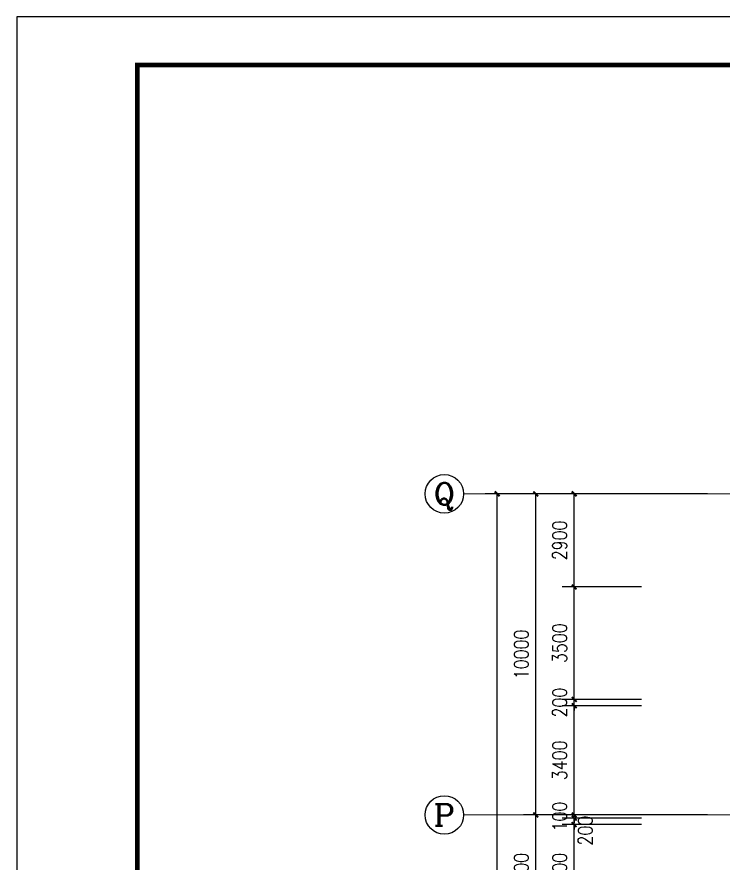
# Model space of a CAD drawing. Extents: x 1417642 to 3570900, y 124798 to 1191112.
# Drawn here: x 1417642 to 1439642, y 479896 to 506248 of the extents above; entities that cross this region are included whole.
import ezdxf
from ezdxf.enums import TextEntityAlignment as Align

# ---------------------------------------------------------------- set-up
doc = ezdxf.new("R2010")
doc.units = 0
doc.header["$LTSCALE"] = 1000
doc.header["$MEASUREMENT"] = 0
doc.linetypes.add('DOTE', pattern=[2.42, 2, -0.2, 0.02, -0.2])
doc.layers.get('0').update_dxf_attribs({"linetype": 'CONTINUOUS'})
doc.layers.get('Defpoints').update_dxf_attribs({"linetype": 'CONTINUOUS'})
for name, color, linetype in [('AXIS', 3, 'CONTINUOUS'), ('AXIS_TEXT', 7, 'CONTINUOUS'), ('DOTE', 1, 'DOTE'), ('PUB_DIM', 3, 'CONTINUOUS'), ('PUB_TITLE', 4, 'CONTINUOUS')]:
    doc.layers.add(name, color=color, linetype=linetype)
doc.styles.add('_TCH_AXIS', font='COMPLEX', dxfattribs={"bigfont": 'GBCBIG'})
doc.styles.add('DIM_FONT', font='SIMPLEX.shx', dxfattribs={"width": 0.8})
doc.dimstyles.new('DIMN150', dxfattribs={"dimscale": 1.5, "dimtxt": 300, "dimasz": 100, "dimexe": 250, "dimexo": 300, "dimgap": 150, "dimtad": 1, "dimdec": 0, "dimzin": 0, "dimdsep": 46, "dimtxsty": 'DIM_FONT', "dimblk": 'ARCHTICK', "dimcen": 0.09, "dimdle": 1.5, "dimclrt": 7, "dimazin": 2, "dimtfac": 1, "dimtdec": 0, "dimtix": 1, "dimtmove": 2, "dimatfit": 3, "dimldrblk": 'ARCHTICK', "dimfxl": 1, "dimtolj": 1, "dimtzin": 0, "dimarcsym": 0})

# ---------------------------------------------------------------- blocks, each defined once
blk = doc.blocks.new('_ArchTick')
at = {"color": 0, "linetype": 'ByBlock', "const_width": 0.4}
blk.add_lwpolyline([(-0.5, -0.5), (0.5, 0.5)], dxfattribs=at)
blk = doc.blocks.new('*D2079')
at = {"layer": 'Defpoints', "color": 0}
for p in [(1432604, 491395), (1436111, 491395), (1436111, 392795)]:
    blk.add_point(p, dxfattribs=at)
at = {"layer": 'PUB_DIM', "color": 0, "lineweight": -2}
for p, q in [((1435661, 491395), (1432229, 491395)), ((1432604, 392793), (1432604, 491398)), ((1435661, 392795), (1432229, 392795))]:
    blk.add_line(p, q, dxfattribs=at)
at = {"layer": 'PUB_DIM', "color": 0, "lineweight": -2, "xscale": 150, "yscale": 150, "zscale": 150}
for p, rotation in [((1432604, 491395), 90), ((1432604, 392795), 270)]:
    blk.add_blockref('_ArchTick', p, dxfattribs=dict(at, rotation=rotation))
at = {"layer": 'PUB_DIM', "color": 7, "insert": (1432154, 442095), "char_height": 450, "attachment_point": 5, "rotation": 90, "style": 'DIM_FONT'}
blk.add_mtext('\\A1;98600', dxfattribs=at)
blk = doc.blocks.new('*D2080')
at = {"layer": 'AXIS', "color": 0, "lineweight": -2}
for p, q in [((1439153, 491395), (1433429, 491395)), ((1433804, 481393), (1433804, 491398)), ((1439153, 481395), (1433429, 481395))]:
    blk.add_line(p, q, dxfattribs=at)
at = {"layer": 'Defpoints', "color": 0}
for p in [(1433804, 491395), (1439603, 491395), (1439603, 481395)]:
    blk.add_point(p, dxfattribs=at)
at = {"layer": 'AXIS', "color": 0, "lineweight": -2, "xscale": 150, "yscale": 150, "zscale": 150}
for p, rotation in [((1433804, 491395), 90), ((1433804, 481395), 270)]:
    blk.add_blockref('_ArchTick', p, dxfattribs=dict(at, rotation=rotation))
at = {"layer": 'AXIS', "color": 7, "insert": (1433354, 486395), "char_height": 450, "attachment_point": 5, "rotation": 90, "style": 'DIM_FONT'}
blk.add_mtext('\\A1;10000', dxfattribs=at)
blk = doc.blocks.new('*D2081')
at = {"layer": 'AXIS', "color": 0, "lineweight": -2}
for p, q in [((1439153, 481395), (1433429, 481395)), ((1433804, 477793), (1433804, 481398)), ((1439153, 477795), (1433429, 477795))]:
    blk.add_line(p, q, dxfattribs=at)
at = {"layer": 'Defpoints', "color": 0}
for p in [(1433804, 481395), (1439603, 481395), (1439603, 477795)]:
    blk.add_point(p, dxfattribs=at)
at = {"layer": 'AXIS', "color": 0, "lineweight": -2, "xscale": 150, "yscale": 150, "zscale": 150}
for p, rotation in [((1433804, 481395), 90), ((1433804, 477795), 270)]:
    blk.add_blockref('_ArchTick', p, dxfattribs=dict(at, rotation=rotation))
at = {"layer": 'AXIS', "color": 7, "insert": (1433354, 479595), "char_height": 450, "attachment_point": 5, "rotation": 90, "style": 'DIM_FONT'}
blk.add_mtext('\\A1;3600', dxfattribs=at)
blk = doc.blocks.new('*D2257')
at = {"layer": 'Defpoints', "color": 0}
for p in [(1435004, 491395), (1437553, 491395), (1437553, 488495)]:
    blk.add_point(p, dxfattribs=at)
at = {"layer": 'PUB_DIM', "color": 0, "lineweight": -2}
for p, q in [((1437103, 491395), (1434629, 491395)), ((1435004, 488493), (1435004, 491398)), ((1437103, 488495), (1434629, 488495))]:
    blk.add_line(p, q, dxfattribs=at)
at = {"layer": 'PUB_DIM', "color": 0, "lineweight": -2, "xscale": 150, "yscale": 150, "zscale": 150}
for p, rotation in [((1435004, 491395), 90), ((1435004, 488495), 270)]:
    blk.add_blockref('_ArchTick', p, dxfattribs=dict(at, rotation=rotation))
at = {"layer": 'PUB_DIM', "color": 7, "insert": (1434554, 489945), "char_height": 450, "attachment_point": 5, "rotation": 90, "style": 'DIM_FONT'}
blk.add_mtext('\\A1;2900', dxfattribs=at)
blk = doc.blocks.new('*D2258')
at = {"layer": 'Defpoints', "color": 0}
for p in [(1435004, 488495), (1437553, 488495), (1437553, 484995)]:
    blk.add_point(p, dxfattribs=at)
at = {"layer": 'PUB_DIM', "color": 0, "lineweight": -2}
for p, q in [((1437103, 488495), (1434629, 488495)), ((1435004, 484993), (1435004, 488498)), ((1437103, 484995), (1434629, 484995))]:
    blk.add_line(p, q, dxfattribs=at)
at = {"layer": 'PUB_DIM', "color": 0, "lineweight": -2, "xscale": 150, "yscale": 150, "zscale": 150}
for p, rotation in [((1435004, 488495), 90), ((1435004, 484995), 270)]:
    blk.add_blockref('_ArchTick', p, dxfattribs=dict(at, rotation=rotation))
at = {"layer": 'PUB_DIM', "color": 7, "insert": (1434554, 486745), "char_height": 450, "attachment_point": 5, "rotation": 90, "style": 'DIM_FONT'}
blk.add_mtext('\\A1;3500', dxfattribs=at)
blk = doc.blocks.new('*D2259')
at = {"layer": 'Defpoints', "color": 0}
for p in [(1435004, 484995), (1437553, 484995), (1437553, 484795)]:
    blk.add_point(p, dxfattribs=at)
at = {"layer": 'PUB_DIM', "color": 0, "lineweight": -2}
for p, q in [((1435004, 484995), (1435004, 485145)), ((1437103, 484995), (1434629, 484995)), ((1435004, 484795), (1435004, 484995)), ((1437103, 484795), (1434629, 484795)), ((1435004, 484795), (1435004, 484645))]:
    blk.add_line(p, q, dxfattribs=at)
at = {"layer": 'PUB_DIM', "color": 0, "lineweight": -2, "xscale": 150, "yscale": 150, "zscale": 150}
for p, rotation in [((1435004, 484995), 270), ((1435004, 484795), 90)]:
    blk.add_blockref('_ArchTick', p, dxfattribs=dict(at, rotation=rotation))
at = {"layer": 'PUB_DIM', "color": 7, "insert": (1434554, 484895), "char_height": 450, "attachment_point": 5, "rotation": 90, "style": 'DIM_FONT'}
blk.add_mtext('\\A1;200', dxfattribs=at)
blk = doc.blocks.new('*D2260')
at = {"layer": 'Defpoints', "color": 0}
for p in [(1435004, 484795), (1437553, 484795), (1437553, 481395)]:
    blk.add_point(p, dxfattribs=at)
at = {"layer": 'PUB_DIM', "color": 0, "lineweight": -2}
for p, q in [((1437103, 484795), (1434629, 484795)), ((1435004, 481393), (1435004, 484798)), ((1437103, 481395), (1434629, 481395))]:
    blk.add_line(p, q, dxfattribs=at)
at = {"layer": 'PUB_DIM', "color": 0, "lineweight": -2, "xscale": 150, "yscale": 150, "zscale": 150}
for p, rotation in [((1435004, 484795), 90), ((1435004, 481395), 270)]:
    blk.add_blockref('_ArchTick', p, dxfattribs=dict(at, rotation=rotation))
at = {"layer": 'PUB_DIM', "color": 7, "insert": (1434554, 483095), "char_height": 450, "attachment_point": 5, "rotation": 90, "style": 'DIM_FONT'}
blk.add_mtext('\\A1;3400', dxfattribs=at)
blk = doc.blocks.new('*D2261')
at = {"layer": 'Defpoints', "color": 0}
for p in [(1435004, 481395), (1437553, 481395), (1437553, 481295)]:
    blk.add_point(p, dxfattribs=at)
at = {"layer": 'PUB_DIM', "color": 0, "lineweight": -2}
for p, q in [((1435004, 481395), (1435004, 481545)), ((1437103, 481395), (1434629, 481395)), ((1437103, 481295), (1434629, 481295)), ((1435004, 481295), (1435004, 481395)), ((1435004, 481295), (1435004, 481145))]:
    blk.add_line(p, q, dxfattribs=at)
at = {"layer": 'PUB_DIM', "color": 0, "lineweight": -2, "xscale": 150, "yscale": 150, "zscale": 150}
for p, rotation in [((1435004, 481395), 270), ((1435004, 481295), 90)]:
    blk.add_blockref('_ArchTick', p, dxfattribs=dict(at, rotation=rotation))
at = {"layer": 'PUB_DIM', "color": 7, "insert": (1434554, 481345), "char_height": 450, "attachment_point": 5, "rotation": 90, "style": 'DIM_FONT'}
blk.add_mtext('\\A1;100', dxfattribs=at)
blk = doc.blocks.new('*D2262')
at = {"layer": 'Defpoints', "color": 0}
for p in [(1435004, 481295), (1437553, 481295), (1437553, 481095)]:
    blk.add_point(p, dxfattribs=at)
at = {"layer": 'PUB_DIM', "color": 0, "lineweight": -2}
for p, q in [((1437103, 481295), (1434629, 481295)), ((1435004, 481295), (1435004, 481445)), ((1435004, 481095), (1435004, 481295)), ((1437103, 481095), (1434629, 481095)), ((1435004, 481095), (1435004, 480945))]:
    blk.add_line(p, q, dxfattribs=at)
at = {"layer": 'PUB_DIM', "color": 0, "lineweight": -2, "xscale": 150, "yscale": 150, "zscale": 150}
for p, rotation in [((1435004, 481295), 270), ((1435004, 481095), 90)]:
    blk.add_blockref('_ArchTick', p, dxfattribs=dict(at, rotation=rotation))
at = {"layer": 'PUB_DIM', "color": 7, "insert": (1435349, 480907), "char_height": 450, "attachment_point": 5, "rotation": 90, "style": 'DIM_FONT'}
blk.add_mtext('\\A1;200', dxfattribs=at)
blk = doc.blocks.new('*D2263')
at = {"layer": 'Defpoints', "color": 0}
for p in [(1435004, 481095), (1437553, 481095), (1437553, 478095)]:
    blk.add_point(p, dxfattribs=at)
at = {"layer": 'PUB_DIM', "color": 0, "lineweight": -2}
for p, q in [((1437103, 481095), (1434629, 481095)), ((1435004, 478093), (1435004, 481098)), ((1437103, 478095), (1434629, 478095))]:
    blk.add_line(p, q, dxfattribs=at)
at = {"layer": 'PUB_DIM', "color": 0, "lineweight": -2, "xscale": 150, "yscale": 150, "zscale": 150}
for p, rotation in [((1435004, 481095), 90), ((1435004, 478095), 270)]:
    blk.add_blockref('_ArchTick', p, dxfattribs=dict(at, rotation=rotation))
at = {"layer": 'PUB_DIM', "color": 7, "insert": (1434554, 479595), "char_height": 450, "attachment_point": 5, "rotation": 90, "style": 'DIM_FONT'}
blk.add_mtext('\\A1;3000', dxfattribs=at)

msp = doc.modelspace()

# ---------------------------------------------------------------- linework, layer by layer
at = {"layer": 'AXIS', "lineweight": 0}
for p, q in [((1437407.4, 491395.5), (1431559, 491395.5)), ((1437407.4, 481395.5), (1431559, 481395.5))]:
    msp.add_line(p, q, dxfattribs=at)
at = {"layer": 'AXIS'}
for centre in [(1430959, 491395.5), (1430959, 481395.5)]:
    msp.add_circle(centre, 600, dxfattribs=at)
at = {"layer": 'DOTE', "lineweight": 0}
for points in [[(1597373.8, 491395.5), (1432083.9, 491395.5)], [(1597373.8, 481395.5), (1432083.9, 481395.5)]]:
    msp.add_lwpolyline(points, dxfattribs=at)
at = {"layer": 'PUB_TITLE'}
msp.add_lwpolyline([(1417642.3, 380098.4), (1618342.3, 380098.4), (1618342.3, 506248.4), (1417642.3, 506248.4)], close=True, dxfattribs=at)
at = {"layer": 'PUB_TITLE', "const_width": 150}
msp.add_lwpolyline([(1421392.3, 381598.4), (1616842.3, 381598.4), (1616842.3, 504748.4), (1421392.3, 504748.4)], close=True, dxfattribs=at)

# ---------------------------------------------------------------- texts
at = {"layer": 'AXIS_TEXT', "style": '_TCH_AXIS'}
for s, width, p, p2 in [('Q', 1.3125, (1430619.5, 491056), (1431298.4, 491056)), ('P', 1.235294, (1430619.5, 481056), (1431298.4, 481056))]:
    msp.add_text(s, height=678.8, dxfattribs=dict(at, width=width)).set_placement(p, p2, align=Align.FIT)

# ---------------------------------------------------------------- dimensions: what is measured, and where the dimension line sits
at = {"layer": 'AXIS'}
for p1, p2, picture, middle in [((1439602.8, 481395.5), (1439602.8, 491395.5), '*D2080', (1433353.9, 486395.5)), ((1439602.8, 477795.5), (1439602.8, 481395.5), '*D2081', (1433353.9, 479595.5))]:
    dim = msp.add_aligned_dim(p1=p1, p2=p2, distance=5799, dimstyle='DIMN150', dxfattribs=at)
    dim.commit()
    dim.dimension.update_dxf_attribs({"geometry": picture, "text_midpoint": middle})
at = {"layer": 'PUB_DIM'}
for p1, p2, distance, picture, middle in [((1436111.2, 392795.5), (1436111.2, 491395.5), 3507.3, '*D2079', (1432153.9, 442095.5)), ((1437552.9, 488495.5), (1437552.9, 491395.5), 2549, '*D2257', (1434553.9, 489945.5)), ((1437552.9, 484995.5), (1437552.9, 488495.5), 2549, '*D2258', (1434553.9, 486745.5)), ((1437552.9, 484795.5), (1437552.9, 484995.5), 2549, '*D2259', (1434553.9, 484895.5)), ((1437552.9, 481395.5), (1437552.9, 484795.5), 2549, '*D2260', (1434553.9, 483095.5)), ((1437552.9, 481295.5), (1437552.9, 481395.5), 2549, '*D2261', (1434553.9, 481345.5)), ((1437552.9, 478095.5), (1437552.9, 481095.5), 2549, '*D2263', (1434553.9, 479595.5))]:
    dim = msp.add_aligned_dim(p1=p1, p2=p2, distance=distance, dimstyle='DIMN150', dxfattribs=at)
    dim.commit()
    dim.dimension.update_dxf_attribs({"geometry": picture, "text_midpoint": middle})
dim = msp.add_linear_dim(base=(1435003.9, 481295.5), p1=(1437552.9, 481095.5), p2=(1437552.9, 481295.5), angle=90, dimstyle='DIMN150', dxfattribs=at)
dim.commit()
dim.dimension.update_dxf_attribs({"geometry": '*D2262', "text_midpoint": (1435349.4, 480907.3), "dimtype": 129})

doc.saveas('drawing.dxf')
